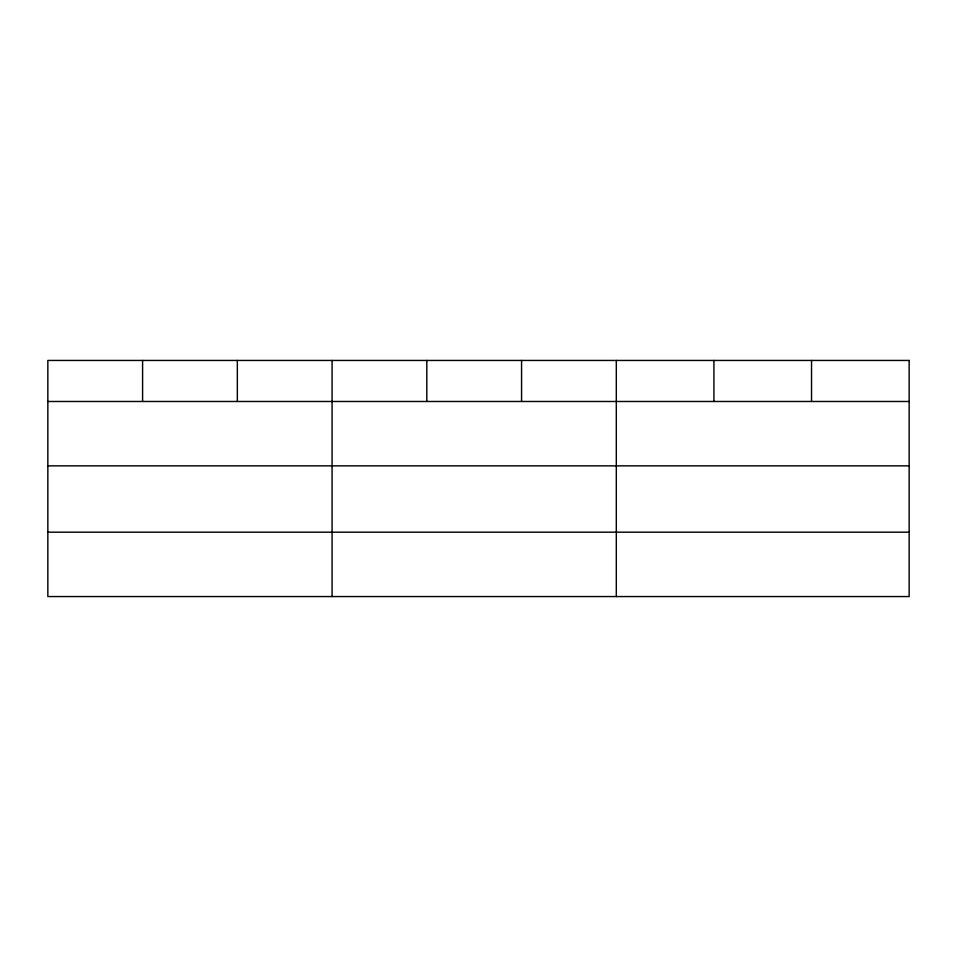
<?xml version="1.0" encoding="UTF-8"?>
<svg xmlns="http://www.w3.org/2000/svg" width="957" height="957" viewBox="0 0 957 957"><rect width="100%" height="100%" fill="white"/><g stroke="black" fill="none" stroke-linecap="round" stroke-linejoin="round"><path stroke-width="1.44" d="M47.85 401.485L909.15 401.485M47.85 465.856L909.15 465.856M47.85 532.188L909.15 532.188M811.536 360.442L811.536 401.485M713.922 360.442L713.922 401.485M616.308 360.442L616.308 596.558M521.565 360.442L521.565 401.485M426.822 360.442L426.822 401.485M332.079 360.442L332.079 596.558M237.336 360.442L237.336 401.485M142.593 360.442L142.593 401.485M909.15 360.442L47.85 360.442L47.85 596.558L909.15 596.558L909.15 360.442"/></g></svg>
